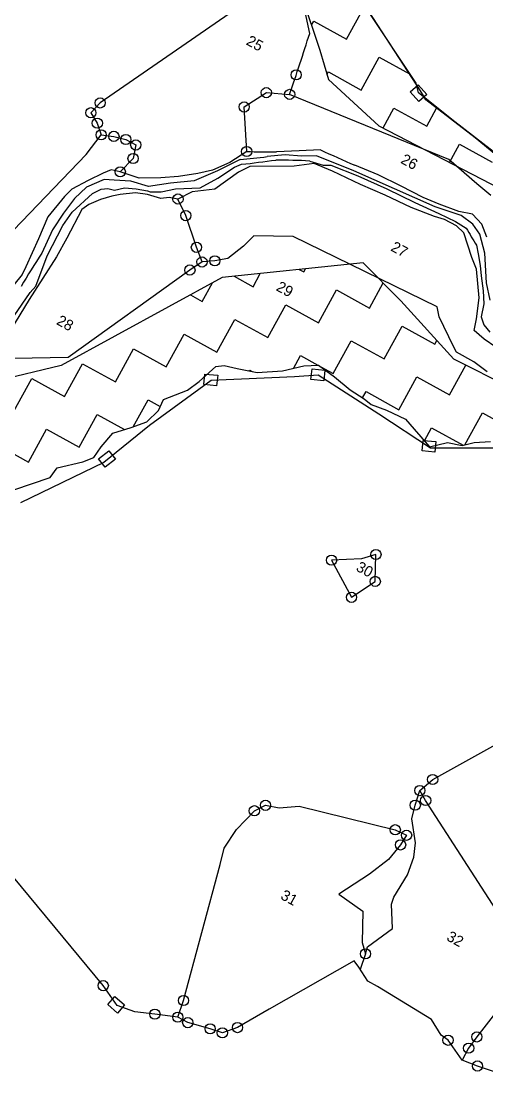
# Model space of a CAD drawing. Header units: metres. Extents: x 346948 to 348970, y 1760908 to 1763955.
# Drawn here: x 347519 to 347914, y 1761122 to 1762016 of the extents above; entities that cross this region are included whole.
import ezdxf

# ---------------------------------------------------------------- set-up
doc = ezdxf.new("R2010")
doc.units = ezdxf.units.M
doc.header["$MEASUREMENT"] = 0
for name, color, linetype in [('LINE_WATER', 4, 'Continuous'), ('POLY_HATCH', 12, 'Continuous'), ('POLY_PARCEL', 6, 'Continuous'), ('POLY_WATER', 4, 'Continuous'), ('SYM_STONE', 1, 'Continuous'), ('TEXT_PARCEL', 7, 'Continuous'), ('V_BOUND_LINE', 7, 'Continuous')]:
    doc.layers.add(name, color=color, linetype=linetype)
doc.styles.add('TEXT_MAP', font='')
doc.styles.get('TEXT_MAP').set_extended_font_data('Kruti Dev 050')

msp = doc.modelspace()

# ---------------------------------------------------------------- linework, layer by layer
for centre in [(347752.24, 1761969.94), (347726.87, 1761954.82), (347585.78, 1761946.07), (347746.68, 1761953.33), (347577.74, 1761937.77), (347708.01, 1761942.64), (347583.3, 1761928.93), (347586.55, 1761919.04), (347597.4, 1761917.7), (347607.51, 1761915.03), (347615.96, 1761910.38), (347710.19, 1761904.8), (347613.69, 1761898.9), (347602.81, 1761887.54), (347651.83, 1761864.49), (347658.55, 1761850.38), (347667.49, 1761823.48), (347683.17, 1761811.96), (347661.95, 1761804.2), (347672.23, 1761811.04), (347819.98, 1761562.63), (347782.31, 1761557.89), (347819.41, 1761539.86), (347799.2, 1761526.31), (347868.16, 1761371.59), (347857.23, 1761362.21), (347726.19, 1761349.72), (347853.35, 1761349.88), (347862.2, 1761353.82), (347716.7, 1761345.1), (347836.41, 1761328.98), (347845.99, 1761324.28), (347840.9, 1761316.09), (347811.1, 1761223.57), (347588.36, 1761196.59), (347656.49, 1761184.01), (347632.24, 1761172.44), (347651.67, 1761169.85), (347660.12, 1761165.2), (347679.21, 1761159.9), (347702.41, 1761161.01), (347689.52, 1761156.53), (347905.67, 1761153.04), (347881.2, 1761150.24), (347898.72, 1761143.57), (347906.23, 1761128.37)]:
    msp.add_circle(centre, 4.33)
at = {"layer": 'LINE_WATER'}
for p, q in [((347704.68, 1761897.97), (347685.52, 1761888.34)), ((347742.88, 1761901.87), (347727.45, 1761900.47)), ((347756.66, 1761901.01), (347742.88, 1761901.87)), ((347769.4, 1761901.12), (347756.66, 1761901.01)), ((347763.84, 1761896.76), (347775.04, 1761893.36)), ((347801.2, 1761888.49), (347769.4, 1761901.12)), ((347685.52, 1761888.34), (347665.47, 1761879.98)), ((347685.55, 1761882.22), (347699.73, 1761891.43)), ((347699.73, 1761891.43), (347705.65, 1761893.96)), ((347775.04, 1761893.36), (347781.59, 1761893.33)), ((347781.59, 1761893.33), (347804.68, 1761884.18)), ((347870.35, 1761857.96), (347801.2, 1761888.49)), ((347589.05, 1761880.98), (347574.05, 1761874.59)), ((347597.58, 1761880.64), (347589.05, 1761880.98)), ((347611.67, 1761879.61), (347597.58, 1761880.64)), ((347626.78, 1761875.17), (347611.67, 1761879.61)), ((347665.47, 1761879.98), (347645.37, 1761877.99)), ((347670.79, 1761874.12), (347685.55, 1761882.22)), ((347804.68, 1761884.18), (347829.09, 1761873.12)), ((347561.93, 1761853.44), (347579.31, 1761869.19)), ((347574.05, 1761874.59), (347564.05, 1761865.06)), ((347579.31, 1761869.19), (347586.59, 1761872.99)), ((347586.59, 1761872.99), (347592.35, 1761873.38)), ((347592.35, 1761873.38), (347597.88, 1761871.92)), ((347597.88, 1761871.92), (347606.5, 1761873.9)), ((347606.5, 1761873.9), (347616.41, 1761873.19)), ((347616.41, 1761873.19), (347625.82, 1761871.58)), ((347625.82, 1761871.58), (347628.11, 1761870.71)), ((347645.37, 1761877.99), (347626.78, 1761875.17)), ((347628.11, 1761870.71), (347637.58, 1761870.64)), ((347637.58, 1761870.64), (347649.63, 1761873.11)), ((347649.63, 1761873.11), (347670.79, 1761874.12)), ((347829.09, 1761873.12), (347852.87, 1761861.62)), ((347564.05, 1761865.06), (347554.71, 1761852.4)), ((347852.87, 1761861.62), (347873.47, 1761852.26)), ((347554.71, 1761852.4), (347545.31, 1761838.19)), ((347554.03, 1761841.96), (347561.93, 1761853.44)), ((347892.43, 1761850.56), (347870.35, 1761857.96)), ((347873.47, 1761852.26), (347887.48, 1761845.34)), ((347887.48, 1761845.34), (347896.74, 1761839.85)), ((347902.23, 1761843.18), (347892.43, 1761850.56)), ((347908.27, 1761834.72), (347902.23, 1761843.18)), ((347545.31, 1761838.19), (347536.07, 1761818.53)), ((347540.6, 1761816.12), (347554.03, 1761841.96)), ((347912.45, 1761818.57), (347908.27, 1761834.72)), ((347905.33, 1761825.23), (347906.92, 1761818.03)), ((347531.21, 1761790.43), (347540.6, 1761816.12)), ((347906.92, 1761818.03), (347908.55, 1761808.03)), ((347913.91, 1761793.41), (347912.45, 1761818.57)), ((347908.55, 1761808.03), (347909.29, 1761799.31)), ((347909.29, 1761799.31), (347910.97, 1761786.52)), ((347526.35, 1761785.19), (347531.21, 1761790.43)), ((347916.9, 1761778.7), (347913.91, 1761793.41)), ((347505.95, 1761755.35), (347526.35, 1761785.19)), ((347910.97, 1761786.52), (347911.63, 1761775.48)), ((347911.63, 1761775.48), (347909.49, 1761764.39)), ((347909.49, 1761764.39), (347911.71, 1761757.63)), ((347911.71, 1761757.63), (347916.59, 1761751.39))]:
    msp.add_line(p, q, dxfattribs=at)
for centre, radius, start, end in [((347654.07, 1762462.98), 567.27, 275.11864, 277.4323), ((347618.31, 1762718.37), 829.02, 276.04797, 278.09095), ((347728.12, 1761168.18), 729.45, 87.19361, 89.46071), ((348258.16, 1762042.45), 414.33, 209.27377, 211.61882), ((348385.29, 1761272.2), 1009.77, 147.2457, 149.13629)]:
    msp.add_arc(centre, radius, start, end, dxfattribs=at)
at = {"layer": 'POLY_HATCH'}
for p, q in [((347745.48, 1762071.65), (347772.37, 1761990.77)), ((347857.8, 1761956.43), (347810.65, 1762029.03)), ((347772.37, 1761990.77), (347779.59, 1761965.93)), ((347779.59, 1761965.93), (347822.43, 1761926.7)), ((347862.27, 1761948.76), (347857.8, 1761956.43)), ((347904.15, 1761916.46), (347862.27, 1761948.76)), ((347822.43, 1761926.7), (347933.5, 1761869.06)), ((347921.76, 1761902.14), (347904.15, 1761916.46)), ((347809.25, 1761810.42), (347689.47, 1761797.82)), ((347840.98, 1761778.13), (347809.25, 1761810.42)), ((347689.47, 1761797.82), (347552.68, 1761723.14)), ((347886.26, 1761728.5), (347840.98, 1761778.13)), ((347957.31, 1761692.69), (347886.26, 1761728.5)), ((347552.68, 1761723.14), (347469.11, 1761703.21)), ((347669.74, 1761709.44), (347683.87, 1761722.16)), ((347683.87, 1761722.16), (347691.08, 1761723.09)), ((347691.08, 1761723.09), (347702.17, 1761720.55)), ((347702.17, 1761720.55), (347718.99, 1761717.08)), ((347718.99, 1761717.08), (347740.73, 1761718.49)), ((347740.73, 1761718.49), (347758.73, 1761722.83)), ((347758.73, 1761722.83), (347771.17, 1761723.56)), ((347771.17, 1761723.56), (347784.88, 1761713.4)), ((347659.94, 1761702.22), (347669.74, 1761709.44)), ((347784.88, 1761713.4), (347798.1, 1761702.56)), ((347639.53, 1761694.3), (347659.94, 1761702.22)), ((347798.1, 1761702.56), (347809.86, 1761694.75)), ((347635.32, 1761685.03), (347639.53, 1761694.3)), ((347809.86, 1761694.75), (347815.8, 1761690.15)), ((347625.5, 1761675.29), (347635.32, 1761685.03)), ((347815.8, 1761690.15), (347829.06, 1761685.08)), ((347829.06, 1761685.08), (347845.03, 1761677.62)), ((347612.12, 1761670.49), (347625.5, 1761675.29)), ((347845.03, 1761677.62), (347865.4, 1761654.19)), ((347586.66, 1761654.21), (347596.54, 1761665.7)), ((347596.54, 1761665.7), (347612.12, 1761670.49)), ((347865.4, 1761654.19), (347880.64, 1761657.67)), ((347880.64, 1761657.67), (347893.13, 1761655.25)), ((347893.13, 1761655.25), (347903.37, 1761657.64)), ((347903.37, 1761657.64), (347917.21, 1761658.49)), ((347580.28, 1761645.1), (347586.66, 1761654.21)), ((347549.17, 1761636.39), (347571.04, 1761641.28)), ((347571.04, 1761641.28), (347580.28, 1761645.1)), ((347512.49, 1761617.63), (347543.25, 1761628.06)), ((347543.25, 1761628.06), (347549.17, 1761636.39))]:
    msp.add_line(p, q, dxfattribs=at)
at = {"layer": 'POLY_HATCH', "linetype": 'Continuous'}
for p, q in [((347794.93, 1762000.19), (347810.24, 1762028.02)), ((347765.26, 1762012.16), (347767.1, 1762015.5)), ((347767.1, 1762015.5), (347794.93, 1762000.19)), ((347807.44, 1761957.04), (347822.76, 1761984.87)), ((347822.76, 1761984.87), (347848.54, 1761970.69)), ((347778.38, 1761970.11), (347779.61, 1761972.36)), ((347779.61, 1761972.36), (347807.44, 1761957.04)), ((347825.99, 1761924.85), (347835.27, 1761941.73)), ((347835.27, 1761941.73), (347863.11, 1761926.41)), ((347863.11, 1761926.41), (347871.49, 1761941.65)), ((347882.4, 1761895.58), (347890.94, 1761911.1)), ((347890.94, 1761911.1), (347918.77, 1761895.78)), ((347699.52, 1761798.87), (347715.55, 1761790.05)), ((347715.55, 1761790.05), (347721.69, 1761801.21)), ((347754.83, 1761804.7), (347758.7, 1761802.57)), ((347758.7, 1761802.57), (347760.18, 1761805.26)), ((347672.4, 1761777.54), (347681.03, 1761793.21)), ((347814.36, 1761771.94), (347826.1, 1761793.27)), ((347662.4, 1761783.04), (347672.4, 1761777.54)), ((347771.21, 1761759.42), (347786.53, 1761787.25)), ((347786.53, 1761787.25), (347814.36, 1761771.94)), ((347728.07, 1761746.91), (347743.38, 1761774.74)), ((347743.38, 1761774.74), (347771.21, 1761759.42)), ((347684.92, 1761734.39), (347700.23, 1761762.22)), ((347700.23, 1761762.22), (347728.07, 1761746.91)), ((347826.88, 1761728.79), (347842.19, 1761756.62)), ((347842.19, 1761756.62), (347870.02, 1761741.31)), ((347641.77, 1761721.87), (347657.09, 1761749.71)), ((347657.09, 1761749.71), (347684.92, 1761734.39)), ((347783.73, 1761716.28), (347799.04, 1761744.11)), ((347799.04, 1761744.11), (347826.88, 1761728.79)), ((347870.02, 1761741.31), (347871.73, 1761744.42)), ((347598.63, 1761709.36), (347613.94, 1761737.19)), ((347613.94, 1761737.19), (347641.77, 1761721.87)), ((347749.91, 1761720.7), (347755.9, 1761731.59)), ((347755.9, 1761731.59), (347770.56, 1761723.52)), ((347555.48, 1761696.84), (347570.79, 1761724.67)), ((347570.79, 1761724.67), (347598.63, 1761709.36)), ((347712.4, 1761718.44), (347712.75, 1761719.08)), ((347712.75, 1761719.08), (347714.8, 1761717.95)), ((347773.13, 1761722.11), (347783.73, 1761716.28)), ((347882.54, 1761698.16), (347896.42, 1761723.38)), ((347512.33, 1761684.33), (347527.65, 1761712.16)), ((347527.65, 1761712.16), (347555.48, 1761696.84)), ((347839.39, 1761685.64), (347854.71, 1761713.48)), ((347854.71, 1761713.48), (347882.54, 1761698.16)), ((347808.6, 1761695.59), (347811.56, 1761700.96)), ((347811.56, 1761700.96), (347839.39, 1761685.64)), ((347613.84, 1761671.11), (347626.46, 1761694.04)), ((347626.46, 1761694.04), (347636.82, 1761688.34)), ((347895.49, 1761655.8), (347910.37, 1761682.85)), ((347910.37, 1761682.85), (347938.2, 1761667.53)), ((347567.99, 1761653.7), (347583.31, 1761681.53)), ((347583.31, 1761681.53), (347606.5, 1761668.76)), ((347524.85, 1761641.18), (347540.16, 1761669.01)), ((347540.16, 1761669.01), (347567.99, 1761653.7)), ((347861.08, 1761659.17), (347867.22, 1761670.33)), ((347867.22, 1761670.33), (347894.18, 1761655.5)), ((347497.02, 1761656.5), (347524.85, 1761641.18))]:
    msp.add_line(p, q, dxfattribs=at)
at = {"layer": 'POLY_PARCEL'}
for p, q in [((347763.79, 1762005.16), (347757.46, 1762034.17)), ((347703.58, 1762027.25), (347585.78, 1761946.07)), ((347854.17, 1761962.87), (347811.43, 1762027.22)), ((347856.15, 1761954.62), (347854.17, 1761962.87)), ((347708.01, 1761942.64), (347726.87, 1761954.82)), ((347726.87, 1761954.82), (347746.68, 1761953.33)), ((347881.81, 1761898.06), (347746.68, 1761953.33)), ((347887.06, 1761929.95), (347856.15, 1761954.62)), ((347585.78, 1761946.07), (347577.74, 1761937.77)), ((347710.19, 1761904.8), (347708.01, 1761942.64)), ((347577.74, 1761937.77), (347583.3, 1761928.93)), ((347583.3, 1761928.93), (347586.55, 1761919.04)), ((347954.37, 1761877.93), (347887.06, 1761929.95)), ((347573.88, 1761902.21), (347586.55, 1761919.04)), ((347586.55, 1761919.04), (347597.4, 1761917.7)), ((347597.4, 1761917.7), (347607.51, 1761915.03)), ((347607.51, 1761915.03), (347615.96, 1761910.38)), ((347615.96, 1761910.38), (347613.69, 1761898.9)), ((347491.33, 1761816.47), (347573.88, 1761902.21)), ((347613.69, 1761898.9), (347602.81, 1761887.54)), ((347905.75, 1761877.37), (347881.81, 1761898.06)), ((347917.62, 1761867.36), (347905.75, 1761877.37)), ((347658.55, 1761850.38), (347651.83, 1761864.49)), ((347667.49, 1761823.48), (347658.55, 1761850.38)), ((347707.5, 1761824.6), (347694.15, 1761814.02)), ((347716.23, 1761833.1), (347707.5, 1761824.6)), ((347749.79, 1761832.73), (347716.23, 1761833.1)), ((347872.11, 1761772.93), (347749.79, 1761832.73)), ((347672.23, 1761811.04), (347667.49, 1761823.48)), ((347672.23, 1761811.04), (347661.95, 1761804.2)), ((347683.17, 1761811.96), (347672.23, 1761811.04)), ((347694.15, 1761814.02), (347683.17, 1761811.96)), ((347661.95, 1761804.2), (347558.66, 1761730)), ((347873.55, 1761764.43), (347872.11, 1761772.93)), ((347885.89, 1761739.29), (347873.55, 1761764.43)), ((347888.43, 1761734.33), (347885.89, 1761739.29)), ((347558.66, 1761730), (347512.64, 1761729.19)), ((347903.25, 1761726.34), (347888.43, 1761734.33)), ((347914.5, 1761717.72), (347903.25, 1761726.34)), ((347680.03, 1761710.51), (347627.51, 1761672.17)), ((347750.9, 1761713.45), (347680.03, 1761710.51)), ((347771.02, 1761714.83), (347750.9, 1761713.45)), ((347822.32, 1761681.75), (347771.02, 1761714.83)), ((347866.22, 1761652.82), (347822.32, 1761681.75)), ((347627.51, 1761672.17), (347588.89, 1761640.83)), ((347967.13, 1761652.97), (347866.22, 1761652.82)), ((347588.89, 1761640.83), (347517.96, 1761606.53)), ((347807.66, 1761559.06), (347782.31, 1761557.89)), ((347782.31, 1761557.89), (347799.2, 1761526.31)), ((347819.98, 1761562.63), (347807.66, 1761559.06)), ((347819.41, 1761539.86), (347819.98, 1761562.63)), ((347799.2, 1761526.31), (347819.41, 1761539.86)), ((347868.16, 1761371.59), (347937.67, 1761410.29)), ((347857.23, 1761362.21), (347868.16, 1761371.59)), ((347853.35, 1761349.88), (347857.23, 1761362.21)), ((347862.2, 1761353.82), (347857.23, 1761362.21)), ((347927.87, 1761252.29), (347862.2, 1761353.82)), ((347701.55, 1761329.15), (347716.7, 1761345.1)), ((347716.7, 1761345.1), (347726.19, 1761349.72)), ((347726.19, 1761349.72), (347737.68, 1761347.44)), ((347737.68, 1761347.44), (347754.77, 1761349.03)), ((347754.77, 1761349.03), (347836.41, 1761328.98)), ((347850.39, 1761338.21), (347853.35, 1761349.88)), ((347853.69, 1761317.88), (347850.39, 1761338.21)), ((347691.18, 1761313.45), (347701.55, 1761329.15)), ((347836.41, 1761328.98), (347845.99, 1761324.28)), ((347840.9, 1761316.09), (347830.66, 1761303.8)), ((347845.99, 1761324.28), (347840.9, 1761316.09)), ((347852.21, 1761305.65), (347853.69, 1761317.88)), ((347687.55, 1761299.39), (347691.18, 1761313.45)), ((347656.49, 1761184.01), (347687.55, 1761299.39)), ((347830.66, 1761303.8), (347814.51, 1761291.28)), ((347846.86, 1761290.66), (347852.21, 1761305.65)), ((347814.51, 1761291.28), (347788.42, 1761274.4)), ((347835.22, 1761271.62), (347846.86, 1761290.66)), ((347788.42, 1761274.4), (347808.74, 1761259.75)), ((347833.18, 1761265.8), (347835.22, 1761271.62)), ((347833.96, 1761245.12), (347833.18, 1761265.8)), ((347808.74, 1761259.75), (347808.3, 1761233.21)), ((347812.7, 1761229.63), (347833.96, 1761245.12)), ((347808.3, 1761233.21), (347811.1, 1761223.57)), ((347811.1, 1761223.57), (347812.7, 1761229.63)), ((347965.42, 1761230.25), (347905.67, 1761153.04)), ((347811.1, 1761223.57), (347806.65, 1761210.34)), ((347651.67, 1761169.85), (347656.49, 1761184.01)), ((347905.67, 1761153.04), (347898.72, 1761143.57)), ((347898.72, 1761143.57), (347893.25, 1761133.2))]:
    msp.add_line(p, q, dxfattribs=at)
msp.add_arc((343229.02, 1763473.4), 4766.54, 341.40337, 342.05948, dxfattribs=at)
at = {"layer": 'POLY_WATER'}
for p, q in [((347754.79, 1761905.27), (347735.62, 1761904.69)), ((347772.77, 1761906.37), (347754.79, 1761905.27)), ((347710.19, 1761904.8), (347695.75, 1761895.39)), ((347595.06, 1761889.2), (347588.37, 1761886.52)), ((347602.81, 1761887.54), (347595.06, 1761889.2)), ((347618.94, 1761882.13), (347602.81, 1761887.54)), ((347681.19, 1761888.94), (347668.59, 1761886.04)), ((347695.75, 1761895.39), (347681.19, 1761888.94)), ((347703.12, 1761887.17), (347683.04, 1761872.77)), ((347712.86, 1761892.23), (347703.12, 1761887.17)), ((347750.55, 1761892.31), (347712.86, 1761892.23)), ((347767.44, 1761894.58), (347750.55, 1761892.31)), ((347783.09, 1761888.28), (347767.44, 1761894.58)), ((347806.94, 1761876.89), (347783.09, 1761888.28)), ((347821.9, 1761885.12), (347802, 1761893.18)), ((347575.64, 1761880.22), (347561.73, 1761872.84)), ((347588.37, 1761886.52), (347575.64, 1761880.22)), ((347637.12, 1761882.53), (347618.94, 1761882.13)), ((347652.15, 1761883.52), (347637.12, 1761882.53)), ((347668.59, 1761886.04), (347652.15, 1761883.52)), ((347841.5, 1761875.49), (347821.9, 1761885.12)), ((347561.73, 1761872.84), (347555.35, 1761866.51)), ((347615.77, 1761869.82), (347602.77, 1761868.29)), ((347625.93, 1761868.28), (347615.77, 1761869.82)), ((347663.88, 1761870.59), (347651.83, 1761864.49)), ((347683.04, 1761872.77), (347663.88, 1761870.59)), ((347827.92, 1761867.66), (347806.94, 1761876.89)), ((347859.97, 1761865.9), (347841.5, 1761875.49)), ((347555.35, 1761866.51), (347541.29, 1761849.38)), ((347586.04, 1761864.2), (347576.1, 1761859.83)), ((347595.68, 1761866.99), (347586.04, 1761864.2)), ((347602.77, 1761868.29), (347595.68, 1761866.99)), ((347637.38, 1761864.87), (347625.93, 1761868.28)), ((347644.22, 1761865.73), (347637.38, 1761864.87)), ((347651.83, 1761864.49), (347644.22, 1761865.73)), ((347849.99, 1761857.25), (347827.92, 1761867.66)), ((347873.6, 1761860.14), (347859.97, 1761865.9)), ((347570.26, 1761855.53), (347557.51, 1761831.31)), ((347576.1, 1761859.83), (347570.26, 1761855.53)), ((347869.77, 1761849.6), (347849.99, 1761857.25)), ((347890.38, 1761853.8), (347873.6, 1761860.14)), ((347901.87, 1761851.52), (347890.38, 1761853.8)), ((347909.94, 1761843.03), (347901.87, 1761851.52)), ((347541.29, 1761849.38), (347533.3, 1761830.64)), ((347878.31, 1761847.21), (347869.77, 1761849.6)), ((347888.53, 1761841.59), (347878.31, 1761847.21)), ((347914.28, 1761831.97), (347909.94, 1761843.03)), ((347894.67, 1761835.9), (347888.53, 1761841.59)), ((347901.56, 1761814.75), (347894.67, 1761835.9)), ((347533.3, 1761830.64), (347522.61, 1761807.02)), ((347557.51, 1761831.31), (347548.74, 1761815.42)), ((347522.61, 1761807.02), (347519.5, 1761800.35)), ((347548.74, 1761815.42), (347525.31, 1761779.15)), ((347905.5, 1761805.06), (347901.56, 1761814.75)), ((347519.5, 1761800.35), (347512.35, 1761791.56)), ((347907.73, 1761780.7), (347905.5, 1761805.06)), ((347905.45, 1761762.86), (347907.73, 1761780.7)), ((347525.31, 1761779.15), (347501.54, 1761740.16)), ((347903.47, 1761752.96), (347905.45, 1761762.86)), ((347912.03, 1761745.36), (347903.47, 1761752.96)), ((347921.77, 1761738.84), (347912.03, 1761745.36))]:
    msp.add_line(p, q, dxfattribs=at)
for centre, radius, start, end in [((348252.57, 1762930.44), 1130.9, 244.8958, 246.52062), ((347725.59, 1762534.46), 629.85, 268.59895, 270.912)]:
    msp.add_arc(centre, radius, start, end, dxfattribs=at)
at = {"layer": 'SYM_STONE'}
for p, q in [((347849.14, 1761955.48), (347855.89, 1761961.49)), ((347855.89, 1761961.49), (347863.14, 1761953.32)), ((347856.38, 1761947.32), (347849.14, 1761955.48)), ((347863.14, 1761953.32), (347856.38, 1761947.32)), ((347764.78, 1761711.23), (347765.67, 1761720.23)), ((347765.67, 1761720.23), (347776.53, 1761719.16)), ((347776.53, 1761719.16), (347775.65, 1761710.17)), ((347673.79, 1761706.91), (347674.67, 1761715.9)), ((347674.67, 1761715.9), (347685.54, 1761714.84)), ((347685.54, 1761714.84), (347684.66, 1761705.85)), ((347775.65, 1761710.17), (347764.78, 1761711.23)), ((347684.66, 1761705.85), (347673.79, 1761706.91)), ((347859.16, 1761650.59), (347860.05, 1761659.59)), ((347860.05, 1761659.59), (347870.91, 1761658.52)), ((347870.91, 1761658.52), (347870.03, 1761649.53)), ((347584.45, 1761643.94), (347593.07, 1761650.63)), ((347593.07, 1761650.63), (347598.62, 1761643.5)), ((347870.03, 1761649.53), (347859.16, 1761650.59)), ((347590, 1761636.8), (347584.45, 1761643.94)), ((347598.62, 1761643.5), (347590, 1761636.8)), ((347592.32, 1761180.49), (347598.23, 1761187.33)), ((347598.23, 1761187.33), (347606.48, 1761180.19)), ((347600.57, 1761173.35), (347592.32, 1761180.49)), ((347606.48, 1761180.19), (347600.57, 1761173.35))]:
    msp.add_line(p, q, dxfattribs=at)
at = {"layer": 'V_BOUND_LINE'}
for p, q in [((347588.36, 1761196.59), (347481.55, 1761325.3)), ((347801.61, 1761217.76), (347729.17, 1761176.64)), ((347805.48, 1761212.16), (347801.61, 1761217.76)), ((347812.97, 1761200.51), (347805.48, 1761212.16)), ((347821.42, 1761195.86), (347812.97, 1761200.51)), ((347600.28, 1761179.61), (347588.36, 1761196.59)), ((347867.13, 1761167.82), (347821.42, 1761195.86)), ((347615.29, 1761174.25), (347600.28, 1761179.61)), ((347632.24, 1761172.44), (347615.29, 1761174.25)), ((347729.17, 1761176.64), (347702.41, 1761161.01)), ((347651.67, 1761169.85), (347632.24, 1761172.44)), ((347660.12, 1761165.2), (347651.67, 1761169.85)), ((347679.21, 1761159.9), (347660.12, 1761165.2)), ((347875.46, 1761154.56), (347867.13, 1761167.82)), ((347689.52, 1761156.53), (347679.21, 1761159.9)), ((347702.41, 1761161.01), (347689.52, 1761156.53)), ((347881.2, 1761150.24), (347875.46, 1761154.56)), ((347893.25, 1761133.2), (347881.2, 1761150.24)), ((347906.23, 1761128.37), (347893.25, 1761133.2)), ((347923.26, 1761122.47), (347906.23, 1761128.37))]:
    msp.add_line(p, q, dxfattribs=at)

# ---------------------------------------------------------------- texts
at = {"layer": 'TEXT_PARCEL', "style": 'TEXT_MAP'}
for s, p in [('25', (347709.04, 1761996.05)), ('26', (347840.31, 1761895.44)), ('27', (347831.85, 1761821.08)), ('29', (347734.48, 1761787.31)), ('28', (347547.9, 1761758.52)), ('30', (347802.36, 1761549.37)), ('31', (347738.22, 1761270.62)), ('32', (347879.21, 1761235.58))]:
    msp.add_text(s, height=9.149, rotation=331.17631, dxfattribs=at).set_placement(p)

doc.saveas('drawing.dxf')
